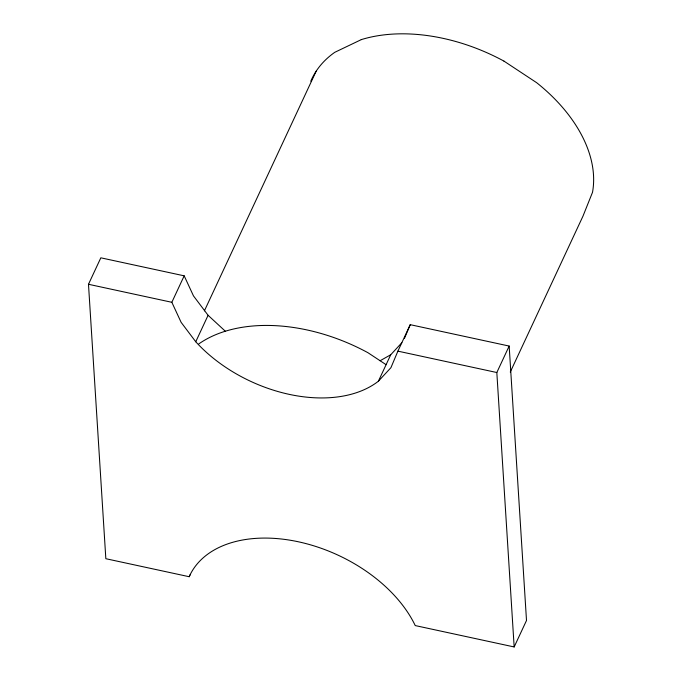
<?xml version="1.0" encoding="UTF-8"?>
<svg xmlns="http://www.w3.org/2000/svg" width="681" height="681" viewBox="0 0 681 681"><rect width="100%" height="100%" fill="white"/><g stroke="black" fill="none" stroke-linecap="round" stroke-linejoin="round"><path stroke-width="1.02" d="M397.9 351.141L390.92 367.689L378.381 381.224A121.993 78.741 25 0 1 195.753 341.76L181.129 322.351L171.842 302.296L184.185 275.831L100.831 257.818L88.487 284.283L105.836 558.709L189.182 576.722A126.215 81.465 25 0 1 298.465 541.804A126.215 81.465 25 0 1 415.24 625.575L514.164 646.95L526.507 620.485L509.167 346.059L410.234 324.675L397.9 351.141L496.824 372.524L514.164 646.95M404.488 338.304L410.234 324.675M204.402 310.851L316.154 71.207M195.753 341.76L208.097 315.294L193.472 295.886L184.185 275.831M189.182 576.722L190.067 574.832M378.381 381.224L390.724 354.758L401.867 342.722M496.824 372.524L509.167 346.059M510.273 372.056L582.979 216.141L592.513 192.306A152.221 98.251 25 0 0 536.637 82.682L503.957 61.111M380.109 360.743L390.724 354.758M361.313 39.617L334.78 52.309A152.221 98.251 25 0 0 310.791 81.167M386.101 364.693L367.97 352.724A152.152 98.209 25 0 0 225.326 331.23L225.241 331.247A152.221 98.251 25 0 0 198.792 343.922M88.487 284.283L171.842 302.296M208.097 315.294L225.326 331.23M361.279 39.617A152.221 98.251 25 0 1 503.991 61.128"/></g></svg>
